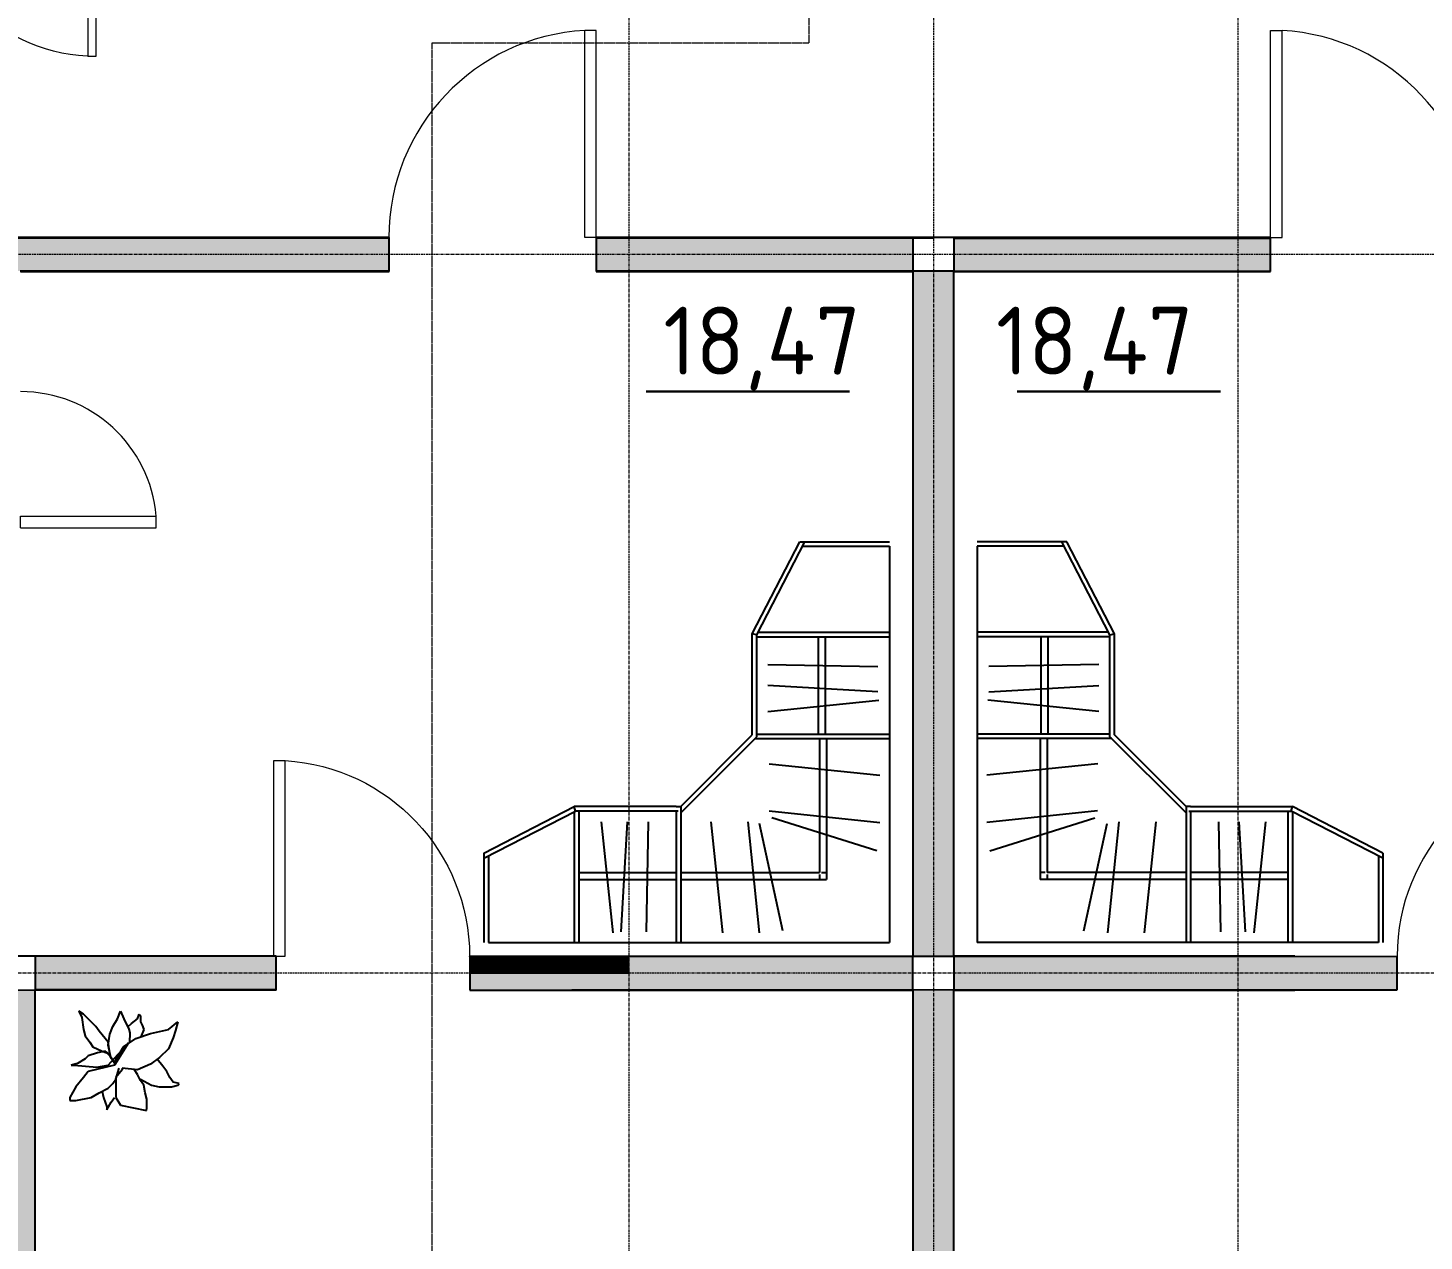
# Model space of a CAD drawing. Header units: inches. Extents: x -2431 to 214825, y 3 to 92804.
# Drawn here: x 77586 to 83756, y 50058 to 55419 of the extents above; entities that cross this region are included whole.
import ezdxf

# ---------------------------------------------------------------- set-up
doc = ezdxf.new("R2010")
doc.units = ezdxf.units.IN
doc.header["$MEASUREMENT"] = 0
doc.linetypes.add('Линия сетки', pattern=[22.225, 12.7, -3.175, 3.175, -3.175])
doc.linetypes.add('Сверху', pattern=[3.96875, 2.38125, -1.5875])
for name, color, linetype, lineweight in [('A-DOOR', 250, 'Continuous', 9), ('A-DOOR-FRAM', 250, 'Continuous', 18), ('Балясины', 7, 'Continuous', 9)]:
    doc.layers.add(name, color=color, linetype=linetype, lineweight=lineweight)
doc.layers.add('B-FURNITURE', color=250, linetype='Continuous')
doc.styles.add('Чертеж250', font='', dxfattribs={"height": 250})
doc.styles.get('Чертеж250').set_extended_font_data('GOST type B')
pattern_1 = [(45, (80437.22, 50582.94), (-251.447, 251.447), []), (45, (80437.22, 50963.94), (-251.447, 251.447), [])]

# ---------------------------------------------------------------- blocks, each defined once
blk = doc.blocks.new('Дверь-Наружная-Двойная-Полное остекление-Деревянный_фасад - 1500 x 2000 мм-347457-Уровень 3')
at = {"layer": 'A-DOOR', "lineweight": 18}
for p, q in [((-750, 71.8), (-750, 821.8)), ((-750, 821.8), (-715, 821.8)), ((-715, 821.8), (-715, 71.8)), ((750, 821.8), (715, 821.8)), ((715, 821.8), (715, 71.8)), ((750, 71.8), (750, 821.8)), ((-715, 71.8), (-750, 71.8)), ((715, 71.8), (750, 71.8))]:
    blk.add_line(p, q, dxfattribs=at)
at = {"layer": 'A-DOOR'}
for p, q in [((-756.4, 91.8), (-821.4, 91.8)), ((-821.4, 91.8), (-821.4, 71.8)), ((-821.4, 71.8), (-756.4, 71.8)), ((-756.4, 71.8), (-756.4, 91.8)), ((821.3, 91.8), (756.3, 91.8)), ((756.3, 91.8), (756.3, 71.8)), ((756.3, 71.8), (821.3, 71.8)), ((821.3, 71.8), (821.3, 91.8)), ((-756.4, -78.2), (-821.4, -78.2)), ((-821.4, -78.2), (-821.4, -98.2)), ((-821.4, -98.2), (-756.4, -98.2)), ((-756.4, -98.2), (-756.4, -78.2)), ((821.3, -78.2), (756.3, -78.2)), ((756.3, -78.2), (756.3, -98.2)), ((756.3, -98.2), (821.3, -98.2)), ((821.3, -98.2), (821.3, -78.2))]:
    blk.add_line(p, q, dxfattribs=at)
for centre, start, end in [((-750, 71.8), 0, 90), ((750, 71.8), 90, 180)]:
    blk.add_arc(centre, 750, start, end, dxfattribs=at)
at = {"layer": 'A-DOOR-FRAM'}
for p, q in [((-750, 71.8), (-775, 71.8)), ((-775, 71.8), (-775, -78.2)), ((-750, 36.8), (-750, 71.8)), ((750, 71.8), (750, 36.8)), ((775, 71.8), (750, 71.8)), ((775, -78.2), (775, 71.8)), ((-737.3, 36.8), (-750, 36.8)), ((-750, -78.2), (-750, 1.9)), ((-750, 1.9), (-737.3, 1.9)), ((-737.3, 1.9), (-737.3, 36.8)), ((750, 36.8), (737.3, 36.8)), ((737.3, 36.8), (737.3, 1.9)), ((737.3, 1.9), (750, 1.9)), ((750, 1.9), (750, -78.2)), ((-775, -78.2), (-750, -78.2)), ((750, -78.2), (775, -78.2))]:
    blk.add_line(p, q, dxfattribs=at)
blk = doc.blocks.new('Одиночные-Щитовые - 0762 x 2032 мм-347592-Уровень 3')
at = {"layer": 'A-DOOR', "lineweight": 18}
for p, q in [((249, 25), (249, 624.5)), ((300, 624.5), (249, 624.5)), ((300, 25), (300, 624.5)), ((300, 25), (249, 25))]:
    blk.add_line(p, q, dxfattribs=at)
at = {"layer": 'A-DOOR'}
blk.add_arc((300, 25), 601.7, 94.86228, 180, dxfattribs=at)
blk = doc.blocks.new('Одиночные-Щитовые - 0915 x 2134 мм-348618-Уровень 3')
at = {"layer": 'A-DOOR', "lineweight": 18}
for p, q in [((406.5, 75), (406.5, 990.3)), ((457.5, 990.3), (406.5, 990.3)), ((457.5, 75), (457.5, 990.3)), ((457.5, 75), (406.5, 75))]:
    blk.add_line(p, q, dxfattribs=at)
at = {"layer": 'A-DOOR'}
blk.add_arc((457.5, 75), 916.7, 93.18929, 180, dxfattribs=at)
blk = doc.blocks.new('Одиночные-Щитовые - 0864 x 2134 мм-348841-Уровень 3')
at = {"layer": 'A-DOOR', "lineweight": 18}
for p, q in [((381, 75), (381, 939.2)), ((432, 939.2), (381, 939.2)), ((432, 75), (432, 939.2)), ((432, 75), (381, 75))]:
    blk.add_line(p, q, dxfattribs=at)
at = {"layer": 'A-DOOR'}
blk.add_arc((432, 75), 865.7, 93.37739, 180, dxfattribs=at)
blk = doc.blocks.new('Одиночные-Щитовые - 0915 x 2134 мм-348958-Уровень 3')
at = {"layer": 'A-DOOR', "lineweight": 18}
for p, q in [((406.5, -75), (406.5, -990.3)), ((457.5, -75), (406.5, -75)), ((457.5, -75), (457.5, -990.3)), ((457.5, -990.3), (406.5, -990.3))]:
    blk.add_line(p, q, dxfattribs=at)
at = {"layer": 'A-DOOR'}
blk.add_arc((457.5, -75), 916.7, 180, 266.81071, dxfattribs=at)
blk = doc.blocks.new('fyg')
at = {"layer": 'B-FURNITURE', "color": 253, "ltscale": 300}
for p, q in [((63795.8, -3272.1), (63809.2, -3299.5)), ((63816, -3285.6), (63795.8, -3272.1)), ((63809.2, -3299.5), (63816, -3353.7)), ((63870.7, -3340.3), (63816, -3285.6)), ((63945.6, -3340.3), (63966.2, -3306.2)), ((63966.2, -3306.2), (63979.6, -3272.1)), ((63979.6, -3272.1), (63993.6, -3306.2)), ((63993.6, -3306.2), (64015.7, -3351.9)), ((64013.7, -3340.3), (64027.6, -3326.8)), ((64027.6, -3326.8), (64055, -3306.2)), ((64055, -3306.2), (64061.7, -3285.6)), ((64061.7, -3285.6), (64068.4, -3292.8)), ((64068.4, -3292.8), (64068.4, -3319.6)), ((64068.4, -3319.6), (64075.2, -3333.6)), ((64191.3, -3353.7), (64232.1, -3319.6)), ((64232.1, -3319.6), (64222.5, -3357.9)), ((63816, -3353.7), (63823.2, -3381.1)), ((63823.2, -3381.1), (63843.3, -3408.4)), ((63884.6, -3360.9), (63870.7, -3340.3)), ((63925.4, -3408.4), (63884.6, -3360.9)), ((63925.4, -3421.9), (63932.1, -3374.4)), ((63932.1, -3374.4), (63945.6, -3340.3)), ((63992.1, -3429.1), (64047.3, -3393.1)), ((64015.7, -3351.9), (64020.9, -3367.6)), ((64020.9, -3367.6), (64019.3, -3409.9)), ((64047.3, -3393.1), (64111.3, -3370.7)), ((64082.4, -3353.7), (64068.9, -3385.9)), ((64075.2, -3333.6), (64082.4, -3353.7)), ((64111.3, -3370.7), (64191.3, -3353.7)), ((64212.9, -3389.9), (64192.1, -3437.9)), ((64222.5, -3357.9), (64212.9, -3389.9)), ((63843.3, -3408.4), (63857.2, -3429.1)), ((63857.2, -3429.1), (63898, -3449.2)), ((63911.5, -3449.2), (63877.4, -3456)), ((63898, -3449.2), (63918.7, -3456)), ((63935.3, -3464.3), (63911.5, -3449.2)), ((63932.1, -3456), (63925.4, -3408.4)), ((63925.4, -3510.7), (64014.7, -3411.9)), ((63938.8, -3483.3), (63925.4, -3421.9)), ((64014.7, -3411.9), (63952.8, -3510.7)), ((63952.8, -3496.8), (63992.1, -3429.1)), ((64192.1, -3437.9), (64151.3, -3477.1)), ((63789.1, -3504), (63761.7, -3510.7)), ((63761.7, -3510.7), (63775.2, -3510.7)), ((63775.2, -3510.7), (63874.5, -3519.5)), ((63823.2, -3483.3), (63789.1, -3504)), ((63836.6, -3469.9), (63823.2, -3483.3)), ((63877.4, -3456), (63836.6, -3469.9)), ((63952.8, -3510.7), (63836.6, -3538)), ((63874.5, -3519.5), (63925.4, -3510.7)), ((63918.7, -3456), (63932.1, -3469.9)), ((63932.1, -3469.9), (63956.9, -3507.5)), ((64111.3, -3505.9), (64055, -3530.8)), ((64151.3, -3477.1), (64111.3, -3505.9)), ((64166.5, -3514.7), (64141.7, -3484.3)), ((64184.6, -3538), (64166.5, -3514.7)), ((63816, -3564.9), (63781.9, -3606.2)), ((63836.6, -3538), (63816, -3564.9)), ((63945.6, -3592.3), (63959.5, -3572.1)), ((63959.5, -3572.1), (63972.9, -3524.1)), ((63986.8, -3530.8), (63959.5, -3564.9)), ((63959.5, -3564.9), (63959.5, -3606.2)), ((64055, -3530.8), (63986.8, -3524.1)), ((63986.8, -3524.1), (63986.8, -3530.8)), ((64055, -3551.5), (64041.1, -3530.8)), ((64068.4, -3578.8), (64055, -3551.5)), ((64068.4, -3572.1), (64116.4, -3599)), ((64198, -3564.9), (64184.6, -3538)), ((64212, -3585.6), (64198, -3564.9)), ((63781.9, -3606.2), (63755, -3653.7)), ((63850, -3653.7), (63884.6, -3633.1)), ((63884.6, -3633.1), (63925.4, -3612.9)), ((63898, -3626.4), (63904.8, -3653.7)), ((63925.4, -3612.9), (63945.6, -3592.3)), ((63959.5, -3606.2), (63959.5, -3653.7)), ((64082.4, -3599), (64068.4, -3578.8)), ((64089.1, -3633.1), (64082.4, -3599)), ((64095.8, -3660.4), (64089.1, -3633.1)), ((64116.4, -3599), (64150.5, -3606.2)), ((64150.5, -3606.2), (64204.8, -3606.2)), ((64204.8, -3606.2), (64232.1, -3599)), ((64238.8, -3592.3), (64212, -3585.6)), ((64232.1, -3599), (64238.8, -3592.3)), ((63755, -3653.7), (63755, -3667.2)), ((63755, -3667.2), (63781.9, -3667.2)), ((63781.9, -3667.2), (63850, -3653.7)), ((63904.8, -3653.7), (63918.7, -3694.5)), ((63918.7, -3708.4), (63938.8, -3674.4)), ((63918.7, -3694.5), (63918.7, -3708.4)), ((63938.8, -3674.4), (63952.8, -3653.7)), ((63959.5, -3653.7), (63979.6, -3687.8)), ((63979.6, -3687.8), (64094.1, -3711.5)), ((64094.1, -3711.5), (64095.8, -3701.2)), ((64095.8, -3701.2), (64095.8, -3660.4))]:
    blk.add_line(p, q, dxfattribs=at)

msp = doc.modelspace()

# ---------------------------------------------------------------- hatches: boundary and pattern name
h = msp.add_hatch(color=256)
h.dxf.hatch_style = 1
h.paths.add_polyline_path([(72571.55603, 51167.14543), (72571.55603, 51242.14543), (72478.73507, 51242.14543), (72479.06386, 48668.02832), (72571.55603, 48668.02832)])
h.paths.add_polyline_path([(72478.73507, 51242.14543), (72391.55603, 51242.14543), (72391.55603, 48668.02832), (72479.06386, 48668.02832)])
h.paths.add_polyline_path([(72571.55603, 51540.58687), (72478.69695, 51540.58687), (72478.73507, 51242.14543), (72571.55603, 51242.14543), (72571.55603, 51317.14543)])
h.paths.add_polyline_path([(72478.69695, 51540.58687), (72391.55603, 51540.58687), (72391.55603, 51242.14543), (72478.73507, 51242.14543)])
h.paths.add_polyline_path([(75971.55603, 51242.14543), (72571.55603, 51242.14543), (72571.55603, 51169.14543), (75971.55603, 51169.14543)])
h.paths.add_polyline_path([(75971.55603, 51315.14543), (72571.55603, 51315.14543), (72571.55603, 51242.14543), (75971.55603, 51242.14543)])
h.paths.add_polyline_path([(72571.55603, 52628.02832), (72571.55603, 52678.02832), (72571.55603, 54345.02832), (72478.33874, 54345.02832), (72478.58659, 52404.58687), (72571.55603, 52404.58687)])
h.paths.add_polyline_path([(72478.33874, 54345.02832), (72391.55603, 54345.02832), (72391.55603, 54343.02832), (72391.55603, 52404.58687), (72478.58659, 52404.58687)])
h.paths.add_polyline_path([(74902.93928, 54491.02832), (72571.55603, 54491.02832), (72571.55603, 54418.02832), (74902.93928, 54418.02832)])
h.paths.add_polyline_path([(74902.93928, 54418.02832), (72571.55603, 54418.02832), (72571.55603, 54345.02832), (73673.55603, 54345.02832), (73673.55603, 54343.02832), (73719.55603, 54343.02832), (73719.55603, 54345.02832), (74902.93928, 54345.02832)])
h.paths.add_polyline_path([(75971.55603, 54418.02832), (75082.93928, 54418.02832), (75082.93928, 54345.02832), (75655.3874, 54345.02832), (75701.3874, 54343.11165), (75701.3874, 54345.02832), (75703.3874, 54345.02832), (75971.55603, 54345.02832)])
h.paths.add_polyline_path([(75971.55603, 54491.02832), (75082.93928, 54491.02832), (75082.93928, 54418.02832), (75971.55603, 54418.02832)])
h.paths.add_polyline_path([(75082.93928, 54810.52832), (74902.93928, 54810.52832), (74902.93928, 54491.02832), (75082.93928, 54493.02832)])
h.paths.add_polyline_path([(75082.93928, 56043.02832), (74902.93928, 56043.02832), (74902.93928, 55725.52832), (75082.93928, 55725.52832)])
h.paths.add_polyline_path([(77528.3874, 54418.02832), (75971.55603, 54418.02832), (75971.55603, 54345.02832), (77505.3874, 54345.02832), (77528.3874, 54345.02832)])
h.paths.add_polyline_path([(77528.3874, 54491.02832), (75971.55603, 54491.02832), (75971.55603, 54418.02832), (77528.3874, 54418.02832)])
h.paths.add_polyline_path([(79182.4255, 54418.02832), (77528.3874, 54418.02832), (77528.3874, 54345.02832), (77551.3874, 54345.02832), (79182.4255, 54345.02832)])
h.paths.add_polyline_path([(79182.4255, 54491.02832), (77528.3874, 54491.02832), (77528.3874, 54418.02832), (79182.4255, 54418.02832)])
h.paths.add_polyline_path([(81497.4255, 54418.02832), (80241.78231, 54418.02832), (80241.78231, 54345.02832), (81497.4255, 54345.02832)])
h.paths.add_polyline_path([(81497.4255, 54491.02832), (80241.78231, 54491.02832), (80241.78231, 54418.02832), (81497.4255, 54418.02832)])
h.paths.add_polyline_path([(80241.78231, 54418.02832), (80097.4255, 54418.02832), (80097.4255, 54345.02832), (80241.78231, 54345.02832)])
h.paths.add_polyline_path([(80241.78231, 54491.02832), (80097.4255, 54491.02832), (80097.4255, 54418.02832), (80241.78231, 54418.02832)])
at = {"lineweight": 9}
h = msp.add_hatch(dxfattribs=at)
h.set_pattern_fill('FP_3', color=256, style=0, pattern_type=2)
h.set_pattern_definition(pattern_1)
h.paths.add_polyline_path([(80944.72738, 54491.02832), (81587.4255, 54491.02832), (81587.4255, 54493.02832), (80097.4255, 54493.02832), (80097.4255, 54491.02832)], flags=0)
h.paths.add_polyline_path([(78956.07, 54491.02832), (79182.4255, 54491.02832), (79182.4255, 54493.02832), (75082.93928, 54493.02832), (75082.93928, 54491.02832), (76967.41262, 54491.02832)], flags=0)
h.paths.add_polyline_path([(74902.93928, 54491.02832), (74902.93928, 54493.02832), (67656.93928, 54493.02832), (67656.93928, 54491.02832), (72990.09786, 54491.02832)], flags=0)
h.paths.add_polyline_path([(66792.93928, 54491.02832), (66792.93928, 54493.02832), (65992.93928, 54493.02832), (65990.93928, 54491.02832)], flags=0)
h.paths.add_polyline_path([(65944.93928, 54491.02832), (65942.93928, 54493.02832), (64517.93928, 54493.02832), (64517.93928, 54491.02832), (65035.46834, 54491.02832)], flags=0)
h = msp.add_hatch(color=256)
h.dxf.hatch_style = 1
h.paths.add_polyline_path([(98656.91171, 54489.02832), (97831.65627, 54489.02832), (97229.91171, 54491.02832), (97229.91171, 54493.02832), (97183.91171, 54493.02832), (97183.91171, 54491.02832), (96381.91171, 54491.02832), (96381.91171, 54418.02832), (98656.91171, 54418.02832)])
h.paths.add_polyline_path([(98656.91171, 54418.02832), (96381.91171, 54418.02832), (96381.91171, 54345.02832), (98656.91171, 54344.02832)])
h.paths.add_polyline_path([(95517.91171, 54418.02832), (94871.91171, 54418.02832), (94871.91171, 54345.02832), (95517.91171, 54345.02832)])
h.paths.add_polyline_path([(95517.91171, 54491.02832), (94871.91171, 54491.02832), (94871.91171, 54418.02832), (95517.91171, 54418.02832)])
h.paths.add_polyline_path([(94691.91171, 54418.02832), (90783.29496, 54418.02832), (90783.29496, 54345.02832), (94691.91171, 54345.02832)])
h.paths.add_polyline_path([(94691.91171, 54491.02832), (90783.29496, 54491.02832), (90783.29496, 54418.02832), (94691.91171, 54418.02832)])
h.paths.add_polyline_path([(94871.91171, 54345.02832), (94781.91171, 54345.02832), (94781.91171, 51242.14543), (94871.91171, 51242.14543)])
h.paths.add_polyline_path([(94781.91171, 54345.02832), (94691.91171, 54345.02832), (94691.91171, 54343.02832), (94691.91171, 51242.14543), (94781.91171, 51242.14543)])
h.paths.add_polyline_path([(90783.29496, 54343.02832), (90693.29496, 54344.02832), (90693.29496, 52404.58687), (90783.29496, 52404.58687)])
h.paths.add_polyline_path([(90693.29496, 54344.02832), (90603.29496, 54345.02832), (90603.29496, 54039.44586), (90603.29496, 52678.02832), (90603.29496, 52628.02832), (90603.29496, 52404.58687), (90693.29496, 52404.58687)])
h.paths.add_polyline_path([(90603.29496, 54418.02832), (88277.4255, 54418.02832), (88277.4255, 54345.02832), (89455.29496, 54345.02832), (89501.29496, 54345.02832), (90603.29496, 54345.02832)])
h.paths.add_polyline_path([(90603.29496, 54491.02832), (88277.4255, 54491.02832), (88277.4255, 54418.02832), (90603.29496, 54418.02832)])
h.paths.add_polyline_path([(87203.29496, 54418.02832), (85646.46359, 54418.02832), (85646.46359, 54344.02832), (85669.46359, 54343.10832), (85669.46359, 54345.02832), (87203.29496, 54345.02832)])
h.paths.add_polyline_path([(87203.29496, 54491.02832), (85646.46359, 54491.02832), (85646.46359, 54418.02832), (87203.29496, 54418.02832)])
h.paths.add_polyline_path([(88097.4255, 54418.02832), (87203.29496, 54418.02832), (87203.29496, 54345.02832), (87445.29496, 54345.02832), (87491.29496, 54345.02832), (88097.4255, 54345.02832)])
h.paths.add_polyline_path([(88097.4255, 54491.02832), (87203.29496, 54491.02832), (87203.29496, 54418.02832), (88097.4255, 54418.02832)])
h.paths.add_polyline_path([(85646.46359, 54418.02832), (83992.4255, 54418.02832), (83992.4255, 54345.02832), (85623.46359, 54345.02832), (85623.46359, 54344.94832), (85646.46359, 54344.02832)])
h.paths.add_polyline_path([(85646.46359, 54491.02832), (83992.4255, 54491.02832), (83992.4255, 54418.02832), (85646.46359, 54418.02832)])
h.paths.add_polyline_path([(82933.06868, 54418.02832), (81677.4255, 54418.02832), (81677.4255, 54345.02832), (82933.06868, 54345.02832)])
h.paths.add_polyline_path([(82933.06868, 54491.02832), (81677.4255, 54491.02832), (81677.4255, 54418.02832), (82933.06868, 54418.02832)])
h.paths.add_polyline_path([(83077.4255, 54418.02832), (82933.06868, 54418.02832), (82933.06868, 54345.02832), (83077.4255, 54345.02832)])
h.paths.add_polyline_path([(83077.4255, 54491.02832), (82933.06868, 54491.02832), (82933.06868, 54418.02832), (83077.4255, 54418.02832)])
h.paths.add_polyline_path([(81677.4255, 54345.02832), (81587.4255, 54345.02832), (81587.4255, 51317.14543), (81677.4255, 51317.14543)])
h.paths.add_polyline_path([(81587.4255, 54345.02832), (81497.4255, 54345.02832), (81497.4255, 54343.02832), (81497.4255, 51317.14543), (81587.4255, 51317.14543)])
h.paths.add_polyline_path([(78682.26596, 51242.14543), (77618.3874, 51242.14543), (77618.3874, 51169.14543), (78682.26596, 51169.14543)])
h.paths.add_polyline_path([(78682.26596, 51317.14543), (77618.3874, 51315.85107), (77618.3874, 51242.14543), (78682.26596, 51242.14543)])
h.paths.add_polyline_path([(77438.3874, 51242.14543), (77038.3874, 51242.14543), (77038.3874, 51169.14543), (77438.3874, 51169.14543)])
h.paths.add_polyline_path([(77438.3874, 51315.63208), (77038.3874, 51315.14543), (77038.3874, 51242.14543), (77438.3874, 51242.14543)])
h.paths.add_polyline_path([(76174.3874, 51242.14543), (75971.55603, 51242.14543), (75971.55603, 51169.14543), (76174.3874, 51169.14543)])
h = msp.add_hatch(dxfattribs=at)
h.set_pattern_fill('FP_3', color=256, style=0, pattern_type=2)
h.set_pattern_definition(pattern_1)
h.paths.add_polyline_path([(81677.4255, 54491.02832), (83077.4255, 54491.02832), (83077.4255, 54493.02832), (81677.4255, 54493.02832)], flags=0)
h.paths.add_polyline_path([(83992.4255, 54491.02832), (88097.4255, 54491.02832), (88097.4255, 54493.02832), (83992.4255, 54493.02832)], flags=0)
h.paths.add_polyline_path([(88899.3569, 54491.02832), (95517.91171, 54491.02832), (95517.91171, 54493.02832), (88277.4255, 54493.02832), (88277.4255, 54491.02832)], flags=0)
h.paths.add_polyline_path([(97183.91171, 54491.02832), (97181.91171, 54493.02832), (96381.91171, 54493.02832), (96381.91171, 54491.02832), (96853.98642, 54491.02832)], flags=0)
h.paths.add_polyline_path([(97229.91171, 54491.02832), (98656.91171, 54491.02832), (98656.91171, 54493.02832), (97231.91171, 54493.02832)], flags=0)
h = msp.add_hatch(color=256)
h.dxf.hatch_style = 1
h.paths.add_polyline_path([(80241.78231, 51242.14543), (79538.47961, 51242.14543), (79538.47961, 51167.14543), (79989.90645, 51167.14543), (80241.78231, 51167.47959)])
h.paths.add_polyline_path([(81497.4255, 51242.14543), (80241.78231, 51242.14543), (80241.78231, 51167.47959), (81497.4255, 51169.14543)])
h.paths.add_polyline_path([(81497.4255, 51315.14543), (80241.78231, 51315.14543), (80241.78231, 51242.14543), (81497.4255, 51242.14543)])
h.paths.add_polyline_path([(82933.06868, 51242.14543), (81677.4255, 51242.14543), (81677.4255, 51169.14543), (82506.18851, 51169.14543), (82933.06868, 51169.14543)])
h.paths.add_polyline_path([(82933.06868, 51316.42691), (81677.4255, 51315.14543), (81677.4255, 51242.14543), (82933.06868, 51242.14543)])
h.paths.add_polyline_path([(81677.4255, 51167.14543), (81587.4255, 51168.14543), (81587.4255, 48668.02832), (81677.4255, 48668.02832)])
h.paths.add_polyline_path([(81587.4255, 51168.14543), (81497.4255, 51169.14543), (81497.4255, 51167.14543), (81497.4255, 50863.56297), (81497.4255, 48668.02832), (81587.4255, 48668.02832)])
h.paths.add_polyline_path([(81587.4255, 48668.02832), (81497.4255, 48668.02832), (81497.4255, 46693.02832), (81587.4255, 46693.02832)])
h.paths.add_polyline_path([(81677.4255, 48668.02832), (81587.4255, 48668.02832), (81587.4255, 46693.02832), (81677.4255, 46693.02832)])
h.paths.add_polyline_path([(81677.4255, 46693.02832), (81587.4255, 46693.02832), (81587.4255, 45185.89953), (81677.4255, 45185.89953)])
h.paths.add_polyline_path([(81587.4255, 46693.02832), (81497.4255, 46693.02832), (81497.4255, 45185.89953), (81587.4255, 45185.89953)])
h.paths.add_polyline_path([(77618.3874, 48668.02832), (77528.3874, 48668.02832), (77528.3874, 46693.02832), (77618.3874, 46693.02832)])
h.paths.add_polyline_path([(77528.3874, 48668.02832), (77438.3874, 48668.02832), (77438.3874, 46693.02832), (77528.3874, 46693.02832)])
h.paths.add_polyline_path([(77618.3874, 49232.57073), (77618.3874, 49430.2596), (77618.3874, 51169.14543), (77528.3874, 51168.14543), (77528.3874, 48668.02832), (77618.3874, 48668.02832)])
h.paths.add_polyline_path([(77528.3874, 51168.14543), (77438.3874, 51167.14543), (77438.3874, 48668.02832), (77528.3874, 48668.02832)])
h.paths.add_polyline_path([(76174.3874, 51315.14543), (75971.55603, 51315.14543), (75971.55603, 51242.14543), (76174.3874, 51242.14543)])
h = msp.add_hatch()
h.set_pattern_fill('ANSI31', color=256)
h.set_pattern_definition([(45, (54685.79354, 33016.55697), (-0.08838834765, 0.08838834765), [])])
h.paths.add_polyline_path([(80241.78231, 51315.14543), (79538.47961, 51315.14543), (79538.47961, 51242.14543), (80241.78231, 51242.14543)])
h = msp.add_hatch(dxfattribs=at)
h.set_pattern_fill('FP_3', color=256, style=0, pattern_type=2)
h.set_pattern_definition(pattern_1)
h.paths.add_polyline_path([(81677.4255, 51315.14543), (83184.94454, 51315.14543), (83184.94454, 51317.14543), (81677.4255, 51317.14543)])
h.paths.add_polyline_path([(84501.07148, 51315.14543), (86136.46359, 51315.14543), (86136.46359, 51317.14543), (84048.94454, 51317.14543)])
h.paths.add_polyline_path([(87000.46359, 51315.14543), (90603.29496, 51315.14543), (90603.29496, 51317.14543), (87000.46359, 51317.14543)])
h = msp.add_hatch(color=256)
h.dxf.hatch_style = 1
h.paths.add_polyline_path([(83637.09687, 51317.14543), (82933.06868, 51316.42691), (82933.06868, 51242.14543), (83636.89549, 51242.14543)])
h.paths.add_polyline_path([(83636.89549, 51242.14543), (82933.06868, 51242.14543), (82933.06868, 51169.14543), (83636.69947, 51169.14543)])
h.paths.add_polyline_path([(85556.46359, 51315.14543), (84501.07148, 51315.14543), (84501.07148, 51242.14543), (85556.46359, 51242.14543)])
h.paths.add_polyline_path([(85556.46359, 51242.14543), (84501.07148, 51242.14543), (84501.07148, 51167.14543), (85556.46359, 51169.14543)])
h.paths.add_polyline_path([(86136.46359, 51315.14543), (85736.46359, 51315.14543), (85736.46359, 51242.14543), (86136.46359, 51242.14543)])
h.paths.add_polyline_path([(86136.46359, 51242.14543), (85736.46359, 51242.14543), (85736.46359, 51169.14543), (86136.46359, 51169.14543)])
h.paths.add_polyline_path([(85736.46359, 51167.14543), (85646.46359, 51168.14543), (85646.46359, 48668.02832), (85736.46359, 48668.02832)])
h.paths.add_polyline_path([(85646.46359, 51168.14543), (85556.46359, 51169.14543), (85556.46359, 51167.14543), (85556.46359, 48668.02832), (85646.46359, 48668.02832)])
h.paths.add_polyline_path([(85736.46359, 48668.02832), (85646.46359, 48668.02832), (85646.46359, 46693.02832), (85736.46359, 46693.02832)])
h.paths.add_polyline_path([(85646.46359, 48668.02832), (85556.46359, 48668.02832), (85556.46359, 47627.94846), (85556.46359, 47430.2596), (85556.46359, 46693.02832), (85646.46359, 46693.02832)])
h = msp.add_hatch(dxfattribs=at)
h.set_pattern_fill('FP_3', color=256, style=0, pattern_type=2)
h.set_pattern_definition(pattern_1)
h.paths.add_polyline_path([(81677.4255, 51167.14543), (83184.94454, 51167.14543), (83184.94454, 51169.14543), (81677.4255, 51169.14543)])
h.paths.add_polyline_path([(84048.94454, 51167.14543), (85556.46359, 51167.14543), (85556.46359, 51169.14543), (84501.07148, 51167.14543)])
h.paths.add_polyline_path([(85736.46359, 51167.14543), (86136.46359, 51167.14543), (86136.46359, 51169.14543), (85736.46359, 51169.14543)])
h.paths.add_polyline_path([(87000.46359, 51167.14543), (90603.29496, 51167.14543), (90603.29496, 51169.14543), (87000.46359, 51169.14543)])

# ---------------------------------------------------------------- linework, layer by layer
at = {"lineweight": 25}
for p, q in [((79182.4255, 54493.02832), (75082.93928, 54493.02832)), ((79182.4255, 54343.02832), (79182.4255, 54493.02832)), ((80097.4255, 54493.02832), (80097.4255, 54343.02832)), ((83077.4255, 54493.02832), (80097.4255, 54493.02832)), ((83077.4255, 54343.02832), (83077.4255, 54493.02832)), ((77553.3874, 54343.02832), (79182.4255, 54343.02832)), ((80097.4255, 54343.02832), (81497.4255, 54343.02832)), ((81497.4255, 54343.02832), (81497.4255, 51317.14543)), ((81677.4255, 51317.14543), (81677.4255, 54343.02832)), ((81677.4255, 54343.02832), (83077.4255, 54343.02832)), ((78682.26596, 51317.14543), (77038.3874, 51317.14543)), ((78682.26596, 51167.14543), (78682.26596, 51317.14543)), ((79538.47961, 51317.14543), (79538.47961, 51167.14543)), ((81497.4255, 51317.14543), (79989.90645, 51315.14543)), ((83184.94454, 51317.14543), (81677.4255, 51317.14543)), ((83636.69947, 51169.14543), (83637.09687, 51317.14543)), ((77618.3874, 51167.14543), (78682.26596, 51169.14543)), ((77618.3874, 46693.02832), (77618.3874, 51167.14543)), ((79538.47961, 51167.14543), (81497.4255, 51167.14543)), ((81497.4255, 51167.14543), (81497.4255, 45185.89953)), ((81677.4255, 45185.89953), (81677.4255, 51167.14543)), ((81677.4255, 51167.14543), (83184.94454, 51167.14543))]:
    msp.add_line(p, q, dxfattribs=at)
for p, q in [((79182.4255, 54491.02832), (75082.93928, 54491.02832)), ((81587.4255, 54491.02832), (80097.4255, 54491.02832)), ((81497.4255, 54493.02832), (81497.4255, 54343.02832)), ((81677.4255, 54493.02832), (81677.4255, 54343.02832)), ((81677.4255, 54491.02832), (83077.4255, 54491.02832)), ((79182.4255, 54345.02832), (77551.3874, 54345.02832)), ((81497.4255, 54345.02832), (80097.4255, 54345.02832)), ((81677.4255, 54345.02832), (81497.4255, 54345.02832)), ((81677.4255, 54345.02832), (83077.4255, 54345.02832)), ((80787.11045, 52741.67546), (80996.91734, 53148.76064)), ((80807.11045, 52736.82475), (81019.41734, 53148.76064)), ((80996.91734, 53148.76064), (81394.1238, 53148.76064)), ((81009.10958, 53128.76064), (81394.1238, 53128.76064)), ((81394.1238, 53128.76064), (81394.1238, 51377.73678)), ((82177.93365, 53148.76064), (81780.7272, 53148.76064)), ((82165.74141, 53128.76064), (81780.7272, 53128.76064)), ((81780.7272, 53128.76064), (81780.7272, 51377.73678)), ((82367.74054, 52736.82475), (82155.43365, 53148.76064)), ((82387.74054, 52741.67546), (82177.93365, 53148.76064)), ((80807.11045, 52736.82475), (80787.11045, 52741.67546)), ((80787.11045, 52295.10902), (80787.11045, 52741.67546)), ((80807.11045, 52286.82475), (80807.11045, 52736.82475)), ((80807.11045, 52728.76064), (81394.1238, 52728.76064)), ((80813.26206, 52748.76064), (81394.1238, 52748.76064)), ((81079.74042, 52299.33442), (81079.74042, 52729.33442)), ((81110.53307, 52299.33442), (81110.53307, 52729.33442)), ((82361.58893, 52748.76064), (81780.7272, 52748.76064)), ((82367.74054, 52728.76064), (81780.7272, 52728.76064)), ((82064.31792, 52299.33442), (82064.31792, 52729.33442)), ((82095.11057, 52299.33442), (82095.11057, 52729.33442)), ((82367.74054, 52736.82475), (82387.74054, 52741.67546)), ((82367.74054, 52286.82475), (82367.74054, 52736.82475)), ((82387.74054, 52295.10902), (82387.74054, 52741.67546)), ((80856.27151, 52606.256), (81341.55897, 52597.00461)), ((82318.57948, 52606.256), (81833.29203, 52597.00461)), ((81341.55897, 52485.9873), (80856.27151, 52513.74149)), ((81833.29203, 52485.9873), (82318.57948, 52513.74149)), ((80856.27151, 52398.09861), (81346.18078, 52448.98144)), ((82318.57948, 52398.09861), (81828.67021, 52448.98144)), ((80470.7382, 51978.73678), (80787.11045, 52295.10902)), ((80470.7382, 51950.45251), (80807.11045, 52286.82475)), ((80799.04633, 52278.76064), (81394.1238, 52278.76064)), ((80807.11045, 52298.76064), (81394.1238, 52298.76064)), ((81084.5961, 52278.76064), (81084.87942, 51686.83317)), ((81115.38876, 52278.76064), (81115.68681, 51656.04052)), ((82367.74054, 52298.76064), (81780.7272, 52298.76064)), ((82375.80466, 52278.76064), (81780.7272, 52278.76064)), ((82059.46223, 52278.76064), (82059.16418, 51656.04052)), ((82090.25489, 52278.76064), (82089.97157, 51686.83317)), ((82704.11279, 51950.45251), (82367.74054, 52286.82475)), ((82704.11279, 51978.73678), (82387.74054, 52295.10902)), ((80861.18056, 52167.21227), (81351.11413, 52116.56394)), ((82313.67043, 52167.21227), (81823.73686, 52116.56394)), ((79600.7382, 51772.5815), (80000.7382, 51978.73678)), ((79600.7382, 51750.0815), (80005.58892, 51958.73678)), ((80005.58892, 51958.73678), (80000.7382, 51978.73678)), ((80450.7382, 51978.73678), (80000.7382, 51978.73678)), ((80000.7382, 51956.23678), (80000.7382, 51377.73678)), ((80459.02247, 51958.73678), (80005.58892, 51958.73678)), ((80020.7382, 51958.73678), (80020.7382, 51377.73678)), ((80450.7382, 51978.73678), (80470.7382, 51978.73678)), ((80450.7382, 51958.73678), (80450.7382, 51377.73678)), ((80470.7382, 51978.73678), (80470.7382, 51377.73678)), ((80861.25837, 51958.95623), (81351.19195, 51908.3079)), ((82313.59262, 51958.95623), (81823.65905, 51908.3079)), ((82704.11279, 51978.73678), (82704.11279, 51377.73678)), ((82724.11279, 51978.73678), (82704.11279, 51978.73678)), ((82715.82852, 51958.73678), (83169.26208, 51958.73678)), ((82724.11279, 51978.73678), (83174.11279, 51978.73678)), ((82724.11279, 51958.73678), (82724.11279, 51377.73678)), ((83154.11279, 51958.73678), (83154.11279, 51377.73678)), ((83169.26208, 51958.73678), (83174.11279, 51978.73678)), ((83574.11279, 51750.0815), (83169.26208, 51958.73678)), ((83574.11279, 51772.5815), (83174.11279, 51978.73678)), ((83174.11279, 51956.23678), (83174.11279, 51377.73678)), ((80119.5024, 51910.30208), (80170.38522, 51420.39281)), ((80207.39108, 51425.01463), (80235.14528, 51910.30208)), ((80327.65979, 51910.30208), (80318.40839, 51425.01463)), ((80604.39331, 51910.30208), (80655.27613, 51420.39281)), ((80766.96904, 51910.30208), (80817.85186, 51420.39281)), ((80921.90294, 51429.29319), (80818.61223, 51904.27239)), ((81337.30533, 51783.48984), (80873.41364, 51928.67492)), ((81837.54566, 51783.48984), (82301.43735, 51928.67492)), ((82252.94805, 51429.29319), (82356.23876, 51904.27239)), ((82407.88195, 51910.30208), (82356.99913, 51420.39281)), ((82570.45768, 51910.30208), (82519.57486, 51420.39281)), ((82847.1912, 51910.30208), (82856.4426, 51425.01463)), ((82967.45991, 51425.01463), (82939.70572, 51910.30208)), ((83055.34859, 51910.30208), (83004.46577, 51420.39281)), ((79600.7382, 51772.5815), (79600.7382, 51377.73678)), ((83574.11279, 51772.5815), (83574.11279, 51377.73678)), ((79620.7382, 51760.38926), (79620.7382, 51377.73678)), ((83554.11279, 51760.38926), (83554.11279, 51377.73678)), ((80020.7382, 51686.83317), (80450.7382, 51686.83317)), ((80020.7382, 51656.04052), (80450.7382, 51656.04052)), ((80470.7382, 51686.83317), (81084.87942, 51686.83317)), ((80470.7382, 51656.04052), (81115.68681, 51656.04052)), ((81084.88348, 51678.34664), (81084.89416, 51656.04052)), ((81093.36596, 51686.83317), (81115.67207, 51686.83317)), ((81093.36596, 51656.04052), (81115.68681, 51656.04052)), ((81115.67613, 51678.36137), (81115.68681, 51656.04052)), ((82059.17486, 51678.36137), (82059.16418, 51656.04052)), ((82081.48503, 51656.04052), (82059.16418, 51656.04052)), ((82704.11279, 51656.04052), (82059.16418, 51656.04052)), ((82081.48503, 51686.83317), (82059.17892, 51686.83317)), ((82089.96751, 51678.34664), (82089.95683, 51656.04052)), ((82704.11279, 51686.83317), (82089.97157, 51686.83317)), ((83154.11279, 51686.83317), (82724.11279, 51686.83317)), ((83154.11279, 51656.04052), (82724.11279, 51656.04052)), ((79620.7382, 51377.73678), (81394.1238, 51377.73678)), ((83554.11279, 51377.73678), (81780.7272, 51377.73678)), ((78682.26596, 51317.14543), (77038.3874, 51315.14543)), ((77618.3874, 51317.14543), (77618.3874, 51167.14543)), ((81497.4255, 51315.14543), (79538.47961, 51315.14543)), ((81497.4255, 51167.14543), (81497.4255, 51317.14543)), ((81497.4255, 51317.14543), (81677.4255, 51317.14543)), ((81677.4255, 51315.14543), (83637.09687, 51317.14543)), ((81677.4255, 51317.14543), (81677.4255, 51167.14543)), ((77438.3874, 51167.14543), (77618.3874, 51169.14543)), ((78682.26596, 51169.14543), (77618.3874, 51169.14543)), ((81497.4255, 51169.14543), (79989.90645, 51167.14543)), ((81677.4255, 51167.14543), (81497.4255, 51169.14543)), ((81677.4255, 51169.14543), (83636.69947, 51169.14543))]:
    msp.add_line(p, q)
at = {"const_width": 10}
for points in [[(80317.93438, 53812.78843), (81217.93438, 53812.78843)], [(82856.91661, 53812.78843), (81956.91661, 53812.78843)]]:
    msp.add_lwpolyline(points, dxfattribs=at)
at = {"layer": 'Балясины', "color": 254, "linetype": 'Линия сетки'}
for p, q in [((80241.78231, 67223.21253), (80241.78231, 40298.8621)), ((81587.4255, 67223.21253), (81587.4255, 40298.8621)), ((82933.06868, 67223.21253), (82933.06868, 40298.8621)), ((104004.09414, 54418.02832), (59395.498, 54418.02832)), ((104246.5853, 51242.14543), (59395.498, 51242.14543))]:
    msp.add_line(p, q, dxfattribs=at)
at = {"layer": 'Балясины', "linetype": 'Сверху'}
for points in [[(81038.01592, 55354.00245), (81038.01592, 68038.74337)], [(79372.35777, 39698.39667), (79372.35777, 55354.00245), (81038.01592, 55354.00245)]]:
    msp.add_lwpolyline(points, dxfattribs=at)

# ---------------------------------------------------------------- block references
at = {"xscale": -1, "rotation": 180}
msp.add_blockref('Дверь-Наружная-Двойная-Полное остекление-Деревянный_фасад - 1500 x 2000 мм-347457-Уровень 3', (77136.55603, 56114.85332), dxfattribs=at)
for name, p in [('Одиночные-Щитовые - 0915 x 2134 мм-348618-Уровень 3', (79639.9255, 54418.02832)), ('Одиночные-Щитовые - 0864 x 2134 мм-348841-Уровень 3', (84070.78833, 51242.14543))]:
    msp.add_blockref(name, p)
for name, p, rotation in [('Одиночные-Щитовые - 0915 x 2134 мм-348958-Уровень 3', (83534.9255, 54418.02832), 180), ('Одиночные-Щитовые - 0762 x 2032 мм-347592-Уровень 3', (77528.3874, 53510.52832), 269.9999999999999)]:
    msp.add_blockref(name, p, dxfattribs=dict(rotation=rotation))
at = {"xscale": -1}
msp.add_blockref('Одиночные-Щитовые - 0864 x 2134 мм-348841-Уровень 3', (79104.06266, 51242.14543), dxfattribs=at)
at = {"color": 0, "lineweight": 9}
msp.add_blockref('fyg', (14015.59231, 54346.31015), dxfattribs=at)

# ---------------------------------------------------------------- texts
at = {"style": 'Чертеж250'}
for p in [(80393.93438, 53887.28843), (81864.3257, 53887.28843)]:
    msp.add_text('18,47', height=300, dxfattribs=at).set_placement(p)

doc.saveas('drawing.dxf')
